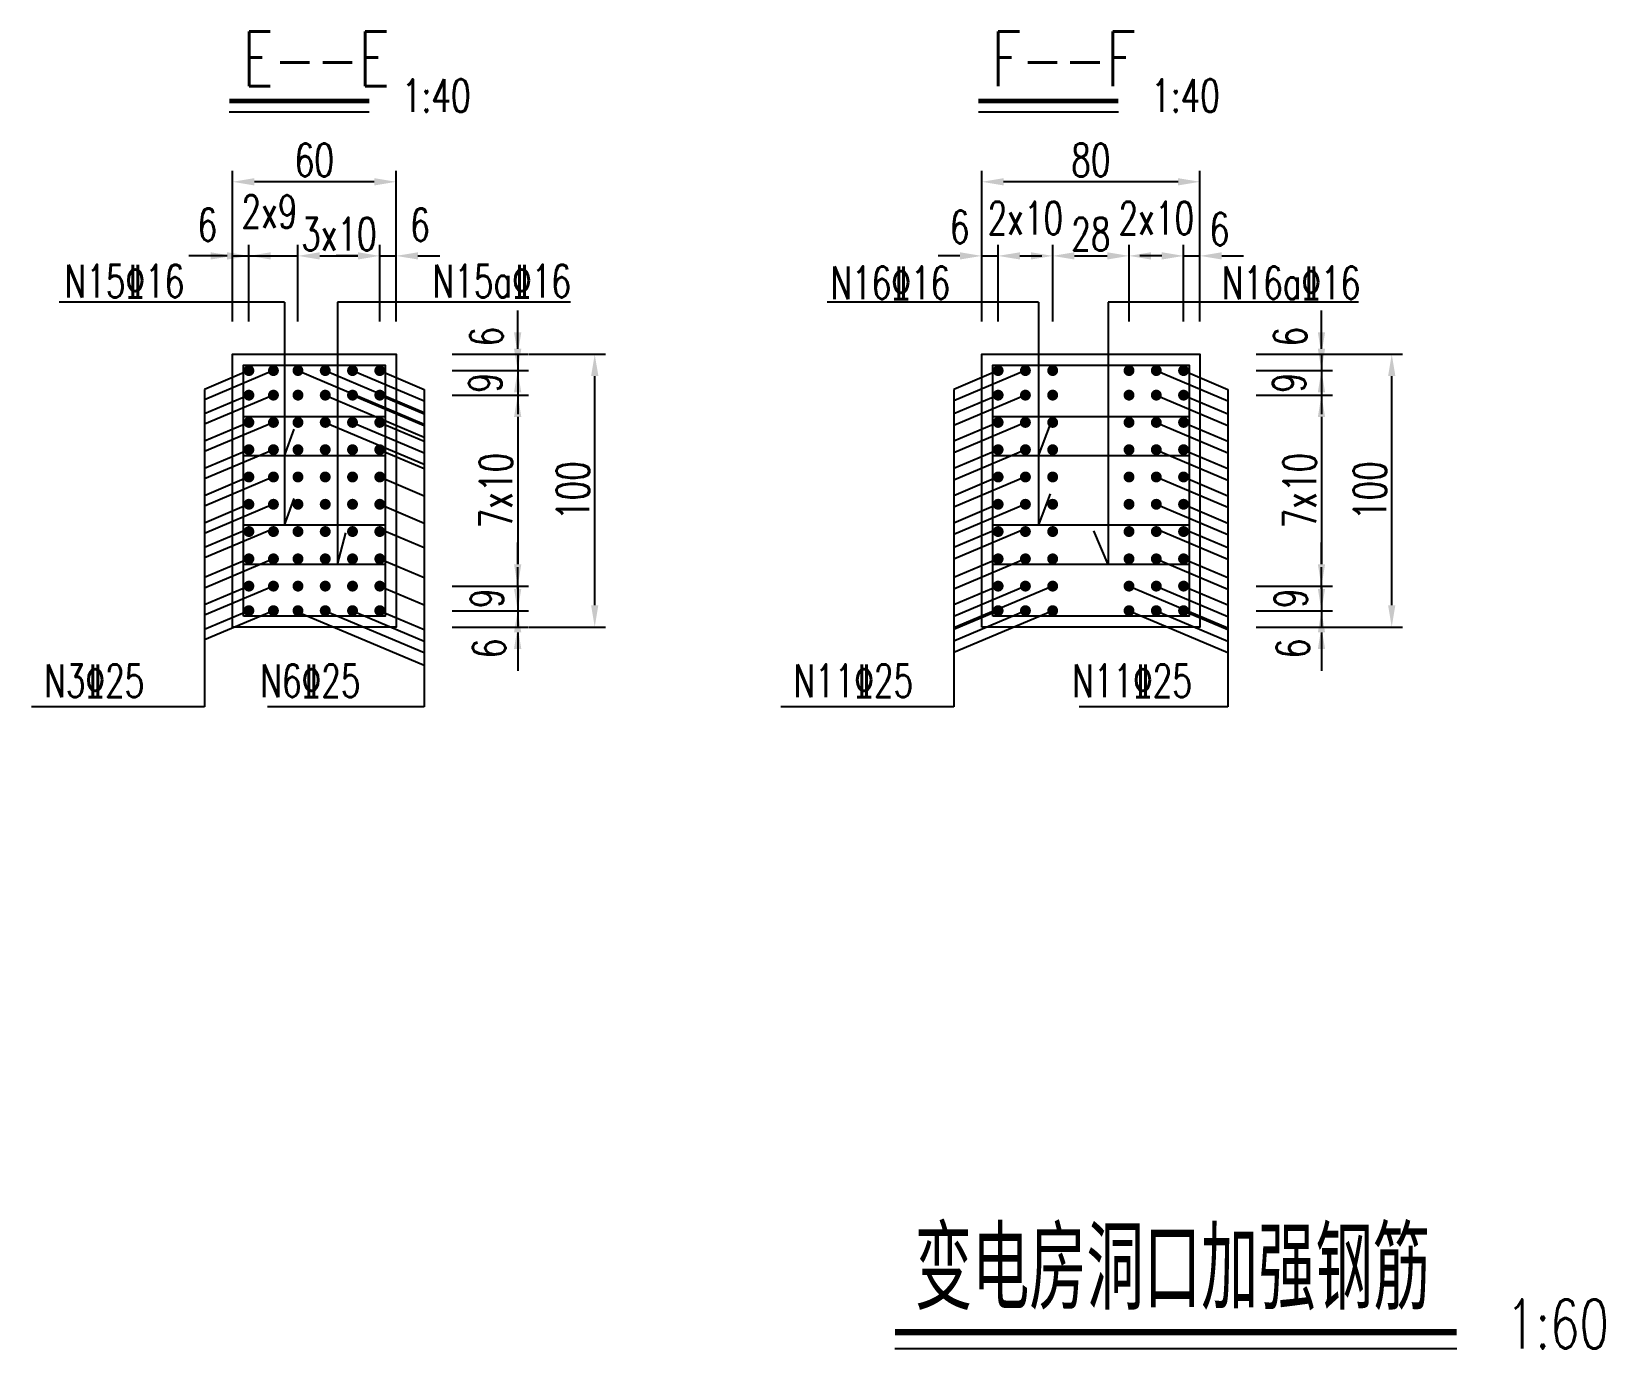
# Model space of a CAD drawing. Header units: millimetres. Extents: x -11227 to 5325, y -353 to 12034.
# Drawn here: x 3792 to 4368, y 982 to 1465 of the extents above; entities that cross this region are included whole.
import ezdxf

# ---------------------------------------------------------------- set-up
doc = ezdxf.new("R2010")
doc.units = ezdxf.units.MM
for name, color, linetype in [('文字', 7, 'Continuous'), ('标注', 7, 'Continuous'), ('次轮廓线', 7, 'Continuous'), ('钢筋', 1, 'Continuous')]:
    doc.layers.add(name, color=color, linetype=linetype)
doc.styles.get("Standard").update_dxf_attribs({"font": 'simplex1.shx', "width": 0.7, "bigfont": 'hztxt.shx'})
doc.dimstyles.new('40', dxfattribs={"dimscale": 4, "dimtxt": 3, "dimasz": 2, "dimexe": 1, "dimexo": 1, "dimgap": 0.5, "dimtad": 1, "dimdec": 1, "dimzin": 12, "dimdsep": 46, "dimtxsty": 'Standard', "dimcen": 0.5, "dimclrd": 256, "dimclre": 256, "dimclrt": 256, "dimadec": 1, "dimazin": 2, "dimtfac": 1, "dimtdec": 1, "dimtmove": 2, "dimatfit": 3, "dimfxl": 0, "dimtolj": 1, "dimtzin": 0, "dimlwd": -1, "dimlwe": -1, "dimarcsym": 0})

# ---------------------------------------------------------------- blocks, each defined once
blk = doc.blocks.new('点筋')
at = {"layer": '钢筋', "const_width": 2}
blk.add_lwpolyline([(-1, 0, 1), (1, 0, 1)], format="xyb", close=True, dxfattribs=at)
blk = doc.blocks.new('*D114')
for p, q in [((3865.33, 1358.71), (3865.33, 1386.71)), ((3871.33, 1358.71), (3871.33, 1386.71)), ((3857.33, 1382.71), (3849.33, 1382.71)), ((3865.33, 1382.71), (3871.33, 1382.71)), ((3879.33, 1382.71), (3887.33, 1382.71))]:
    blk.add_line(p, q)
for points in [[(3857.33, 1384.04), (3857.33, 1381.38), (3865.33, 1382.71)], [(3879.33, 1384.04), (3879.33, 1381.38), (3871.33, 1382.71)]]:
    blk.add_solid(points)
at = {"layer": 'Defpoints', "color": 0}
for p in [(3871.33, 1382.71), (3865.33, 1346.67), (3871.33, 1340.67)]:
    blk.add_point(p, dxfattribs=at)
at = {"insert": (3856.12, 1394.13), "char_height": 12, "attachment_point": 5}
blk.add_mtext('\\A1;6', dxfattribs=at)
blk = doc.blocks.new('*D115')
for p, q in [((3871.33, 1358.71), (3871.33, 1386.71)), ((3889.33, 1358.71), (3889.33, 1386.71)), ((3863.33, 1382.71), (3855.33, 1382.71)), ((3871.33, 1382.71), (3889.33, 1382.71)), ((3897.33, 1382.71), (3905.33, 1382.71))]:
    blk.add_line(p, q)
for points in [[(3863.33, 1384.04), (3863.33, 1381.38), (3871.33, 1382.71)], [(3897.33, 1384.04), (3897.33, 1381.38), (3889.33, 1382.71)]]:
    blk.add_solid(points)
at = {"layer": 'Defpoints', "color": 0}
for p in [(3889.33, 1382.71), (3871.33, 1340.67), (3889.33, 1340.67)]:
    blk.add_point(p, dxfattribs=at)
at = {"insert": (3878.85, 1398.96), "char_height": 12, "attachment_point": 5}
blk.add_mtext('\\A1;2x9', dxfattribs=at)
blk = doc.blocks.new('*D116')
for p, q in [((3889.33, 1358.71), (3889.33, 1386.71)), ((3919.33, 1358.71), (3919.33, 1386.71)), ((3897.33, 1382.71), (3911.33, 1382.71))]:
    blk.add_line(p, q)
for points in [[(3897.33, 1384.04), (3897.33, 1381.38), (3889.33, 1382.71)], [(3911.33, 1384.04), (3911.33, 1381.38), (3919.33, 1382.71)]]:
    blk.add_solid(points)
at = {"layer": 'Defpoints', "color": 0}
for p in [(3919.33, 1382.71), (3889.33, 1340.67), (3919.33, 1340.67)]:
    blk.add_point(p, dxfattribs=at)
at = {"insert": (3904.33, 1390.71), "char_height": 12, "attachment_point": 5}
blk.add_mtext('\\A1;3x10', dxfattribs=at)
blk = doc.blocks.new('*D117')
for p, q in [((3919.33, 1358.71), (3919.33, 1386.71)), ((3925.33, 1358.71), (3925.33, 1386.71)), ((3911.33, 1382.71), (3903.33, 1382.71)), ((3919.33, 1382.71), (3925.33, 1382.71)), ((3933.33, 1382.71), (3941.33, 1382.71))]:
    blk.add_line(p, q)
for points in [[(3911.33, 1384.04), (3911.33, 1381.38), (3919.33, 1382.71)], [(3933.33, 1384.04), (3933.33, 1381.38), (3925.33, 1382.71)]]:
    blk.add_solid(points)
at = {"layer": 'Defpoints', "color": 0}
for p in [(3925.33, 1382.71), (3925.33, 1346.67), (3919.33, 1340.67)]:
    blk.add_point(p, dxfattribs=at)
at = {"insert": (3934.11, 1394.13), "char_height": 12, "attachment_point": 5}
blk.add_mtext('\\A1;6', dxfattribs=at)
blk = doc.blocks.new('*D118')
for p, q in [((3865.33, 1385.87), (3865.33, 1413.87)), ((3925.33, 1385.87), (3925.33, 1413.87)), ((3917.33, 1409.87), (3873.33, 1409.87))]:
    blk.add_line(p, q)
for points in [[(3873.33, 1411.2), (3873.33, 1408.54), (3865.33, 1409.87)], [(3917.33, 1411.2), (3917.33, 1408.54), (3925.33, 1409.87)]]:
    blk.add_solid(points)
at = {"layer": 'Defpoints', "color": 0}
for p in [(3865.33, 1409.87), (3865.33, 1346.67), (3925.33, 1346.67)]:
    blk.add_point(p, dxfattribs=at)
at = {"insert": (3895.33, 1417.87), "char_height": 12, "attachment_point": 5}
blk.add_mtext('\\A1;60', dxfattribs=at)
blk = doc.blocks.new('*D94')
at = {"layer": 'Defpoints', "color": 0}
for p in [(3925.33, 1346.67), (3919.33, 1340.67), (3969.9, 1340.67)]:
    blk.add_point(p, dxfattribs=at)
at = {"layer": '标注'}
for p, q in [((3969.9, 1354.67), (3969.9, 1362.67)), ((3945.9, 1346.67), (3973.9, 1346.67)), ((3969.9, 1346.67), (3969.9, 1340.67)), ((3945.9, 1340.67), (3973.9, 1340.67)), ((3969.9, 1332.67), (3969.9, 1324.67))]:
    blk.add_line(p, q, dxfattribs=at)
for points in [[(3968.56, 1354.67), (3971.23, 1354.67), (3969.9, 1346.67)], [(3968.56, 1332.67), (3971.23, 1332.67), (3969.9, 1340.67)]]:
    blk.add_solid(points, dxfattribs=at)
at = {"layer": '标注', "insert": (3958.47, 1353.07), "char_height": 12, "attachment_point": 5, "rotation": 90}
blk.add_mtext('\\A1;6', dxfattribs=at)
blk = doc.blocks.new('*D95')
at = {"layer": 'Defpoints', "color": 0}
for p in [(3919.33, 1340.67), (3919.33, 1331.67), (3969.9, 1331.67)]:
    blk.add_point(p, dxfattribs=at)
at = {"layer": '标注'}
for p, q in [((3969.9, 1348.67), (3969.9, 1356.67)), ((3945.9, 1340.67), (3973.9, 1340.67)), ((3969.9, 1340.67), (3969.9, 1331.67)), ((3945.9, 1331.67), (3973.9, 1331.67)), ((3969.9, 1323.67), (3969.9, 1315.67))]:
    blk.add_line(p, q, dxfattribs=at)
for points in [[(3968.56, 1348.67), (3971.23, 1348.67), (3969.9, 1340.67)], [(3968.56, 1323.67), (3971.23, 1323.67), (3969.9, 1331.67)]]:
    blk.add_solid(points, dxfattribs=at)
at = {"layer": '标注', "insert": (3958.01, 1336.17), "char_height": 12, "attachment_point": 5, "rotation": 90}
blk.add_mtext('\\A1;9', dxfattribs=at)
blk = doc.blocks.new('*D96')
at = {"layer": 'Defpoints', "color": 0}
for p in [(3919.33, 1331.67), (3919.33, 1261.67), (3969.9, 1261.67)]:
    blk.add_point(p, dxfattribs=at)
at = {"layer": '标注'}
for p, q in [((3945.9, 1331.67), (3973.9, 1331.67)), ((3969.9, 1323.67), (3969.9, 1269.67)), ((3945.9, 1261.67), (3973.9, 1261.67))]:
    blk.add_line(p, q, dxfattribs=at)
for points in [[(3968.56, 1323.67), (3971.23, 1323.67), (3969.9, 1331.67)], [(3968.56, 1269.67), (3971.23, 1269.67), (3969.9, 1261.67)]]:
    blk.add_solid(points, dxfattribs=at)
at = {"layer": '标注', "insert": (3961.9, 1296.67), "char_height": 12, "attachment_point": 5, "rotation": 90}
blk.add_mtext('\\A1;7x10', dxfattribs=at)
blk = doc.blocks.new('*D97')
at = {"layer": 'Defpoints', "color": 0}
for p in [(3919.33, 1261.67), (3919.33, 1252.67), (3969.9, 1252.67)]:
    blk.add_point(p, dxfattribs=at)
at = {"layer": '标注'}
for p, q in [((3969.9, 1269.67), (3969.9, 1277.67)), ((3945.9, 1261.67), (3973.9, 1261.67)), ((3969.9, 1261.67), (3969.9, 1252.67)), ((3945.9, 1252.67), (3973.9, 1252.67)), ((3969.9, 1244.67), (3969.9, 1236.67))]:
    blk.add_line(p, q, dxfattribs=at)
for points in [[(3968.56, 1269.67), (3971.23, 1269.67), (3969.9, 1261.67)], [(3968.56, 1244.67), (3971.23, 1244.67), (3969.9, 1252.67)]]:
    blk.add_solid(points, dxfattribs=at)
at = {"layer": '标注', "insert": (3958.62, 1257.17), "char_height": 12, "attachment_point": 5, "rotation": 90}
blk.add_mtext('\\A1;9', dxfattribs=at)
blk = doc.blocks.new('*D98')
at = {"layer": 'Defpoints', "color": 0}
for p in [(3919.33, 1252.67), (3925.33, 1246.67), (3969.9, 1246.67)]:
    blk.add_point(p, dxfattribs=at)
at = {"layer": '标注'}
for p, q in [((3969.9, 1260.67), (3969.9, 1268.67)), ((3945.9, 1252.67), (3973.9, 1252.67)), ((3969.9, 1252.67), (3969.9, 1246.67)), ((3945.9, 1246.67), (3973.9, 1246.67)), ((3969.9, 1238.67), (3969.9, 1230.67))]:
    blk.add_line(p, q, dxfattribs=at)
for points in [[(3968.56, 1260.67), (3971.23, 1260.67), (3969.9, 1252.67)], [(3968.56, 1238.67), (3971.23, 1238.67), (3969.9, 1246.67)]]:
    blk.add_solid(points, dxfattribs=at)
at = {"layer": '标注', "insert": (3959.44, 1238.81), "char_height": 12, "attachment_point": 5, "rotation": 90}
blk.add_mtext('\\A1;6', dxfattribs=at)
blk = doc.blocks.new('*D99')
at = {"layer": 'Defpoints', "color": 0}
for p in [(3925.33, 1346.67), (3998.15, 1346.67), (3925.33, 1246.67)]:
    blk.add_point(p, dxfattribs=at)
at = {"layer": '标注'}
for p, q in [((3974.15, 1346.67), (4002.15, 1346.67)), ((3998.15, 1254.67), (3998.15, 1338.67)), ((3974.15, 1246.67), (4002.15, 1246.67))]:
    blk.add_line(p, q, dxfattribs=at)
for points in [[(3996.82, 1338.67), (3999.49, 1338.67), (3998.15, 1346.67)], [(3996.82, 1254.67), (3999.49, 1254.67), (3998.15, 1246.67)]]:
    blk.add_solid(points, dxfattribs=at)
at = {"layer": '标注', "insert": (3990.15, 1296.67), "char_height": 12, "attachment_point": 5, "rotation": 90}
blk.add_mtext('\\A1;100', dxfattribs=at)
blk = doc.blocks.new('*D162')
for p, q in [((4214.09, 1358.71), (4214.09, 1386.71)), ((4220.09, 1358.71), (4220.09, 1386.71)), ((4206.09, 1382.71), (4198.09, 1382.71)), ((4214.09, 1382.71), (4220.09, 1382.71)), ((4228.09, 1382.71), (4236.09, 1382.71))]:
    blk.add_line(p, q)
for points in [[(4206.09, 1384.04), (4206.09, 1381.38), (4214.09, 1382.71)], [(4228.09, 1384.04), (4228.09, 1381.38), (4220.09, 1382.71)]]:
    blk.add_solid(points)
at = {"layer": 'Defpoints', "color": 0}
for p in [(4220.09, 1382.71), (4220.09, 1346.67), (4214.09, 1340.67)]:
    blk.add_point(p, dxfattribs=at)
at = {"insert": (4227.28, 1392.5), "char_height": 12, "attachment_point": 5}
blk.add_mtext('\\A1;6', dxfattribs=at)
blk = doc.blocks.new('*D163')
for p, q in [((4140.09, 1385.87), (4140.09, 1413.87)), ((4220.09, 1385.87), (4220.09, 1413.87)), ((4212.09, 1409.87), (4148.09, 1409.87))]:
    blk.add_line(p, q)
for points in [[(4148.09, 1411.2), (4148.09, 1408.54), (4140.09, 1409.87)], [(4212.09, 1411.2), (4212.09, 1408.54), (4220.09, 1409.87)]]:
    blk.add_solid(points)
at = {"layer": 'Defpoints', "color": 0}
for p in [(4140.09, 1409.87), (4140.09, 1346.67), (4220.09, 1346.67)]:
    blk.add_point(p, dxfattribs=at)
at = {"insert": (4180.09, 1417.87), "char_height": 12, "attachment_point": 5}
blk.add_mtext('\\A1;80', dxfattribs=at)
blk = doc.blocks.new('*D156')
at = {"layer": 'Defpoints', "color": 0}
for p in [(4220.09, 1346.67), (4214.09, 1340.67), (4264.66, 1340.67)]:
    blk.add_point(p, dxfattribs=at)
at = {"layer": '标注'}
for p, q in [((4264.66, 1354.67), (4264.66, 1362.67)), ((4240.66, 1346.67), (4268.66, 1346.67)), ((4264.66, 1346.67), (4264.66, 1340.67)), ((4240.66, 1340.67), (4268.66, 1340.67)), ((4264.66, 1332.67), (4264.66, 1324.67))]:
    blk.add_line(p, q, dxfattribs=at)
for points in [[(4263.33, 1354.67), (4265.99, 1354.67), (4264.66, 1346.67)], [(4263.33, 1332.67), (4265.99, 1332.67), (4264.66, 1340.67)]]:
    blk.add_solid(points, dxfattribs=at)
at = {"layer": '标注', "insert": (4253.23, 1353.07), "char_height": 12, "attachment_point": 5, "rotation": 90}
blk.add_mtext('\\A1;6', dxfattribs=at)
blk = doc.blocks.new('*D157')
at = {"layer": 'Defpoints', "color": 0}
for p in [(4214.09, 1340.67), (4214.09, 1331.67), (4264.66, 1331.67)]:
    blk.add_point(p, dxfattribs=at)
at = {"layer": '标注'}
for p, q in [((4264.66, 1348.67), (4264.66, 1356.67)), ((4240.66, 1340.67), (4268.66, 1340.67)), ((4264.66, 1340.67), (4264.66, 1331.67)), ((4240.66, 1331.67), (4268.66, 1331.67)), ((4264.66, 1323.67), (4264.66, 1315.67))]:
    blk.add_line(p, q, dxfattribs=at)
for points in [[(4263.33, 1348.67), (4265.99, 1348.67), (4264.66, 1340.67)], [(4263.33, 1323.67), (4265.99, 1323.67), (4264.66, 1331.67)]]:
    blk.add_solid(points, dxfattribs=at)
at = {"layer": '标注', "insert": (4252.77, 1336.17), "char_height": 12, "attachment_point": 5, "rotation": 90}
blk.add_mtext('\\A1;9', dxfattribs=at)
blk = doc.blocks.new('*D158')
at = {"layer": 'Defpoints', "color": 0}
for p in [(4214.09, 1331.67), (4214.09, 1261.67), (4264.66, 1261.67)]:
    blk.add_point(p, dxfattribs=at)
at = {"layer": '标注'}
for p, q in [((4240.66, 1331.67), (4268.66, 1331.67)), ((4264.66, 1323.67), (4264.66, 1269.67)), ((4240.66, 1261.67), (4268.66, 1261.67))]:
    blk.add_line(p, q, dxfattribs=at)
for points in [[(4263.33, 1323.67), (4265.99, 1323.67), (4264.66, 1331.67)], [(4263.33, 1269.67), (4265.99, 1269.67), (4264.66, 1261.67)]]:
    blk.add_solid(points, dxfattribs=at)
at = {"layer": '标注', "insert": (4256.66, 1296.67), "char_height": 12, "attachment_point": 5, "rotation": 90}
blk.add_mtext('\\A1;7x10', dxfattribs=at)
blk = doc.blocks.new('*D159')
at = {"layer": 'Defpoints', "color": 0}
for p in [(4214.09, 1261.67), (4214.09, 1252.67), (4264.66, 1252.67)]:
    blk.add_point(p, dxfattribs=at)
at = {"layer": '标注'}
for p, q in [((4264.66, 1269.67), (4264.66, 1277.67)), ((4240.66, 1261.67), (4268.66, 1261.67)), ((4264.66, 1261.67), (4264.66, 1252.67)), ((4240.66, 1252.67), (4268.66, 1252.67)), ((4264.66, 1244.67), (4264.66, 1236.67))]:
    blk.add_line(p, q, dxfattribs=at)
for points in [[(4263.33, 1269.67), (4265.99, 1269.67), (4264.66, 1261.67)], [(4263.33, 1244.67), (4265.99, 1244.67), (4264.66, 1252.67)]]:
    blk.add_solid(points, dxfattribs=at)
at = {"layer": '标注', "insert": (4253.39, 1257.17), "char_height": 12, "attachment_point": 5, "rotation": 90}
blk.add_mtext('\\A1;9', dxfattribs=at)
blk = doc.blocks.new('*D160')
at = {"layer": 'Defpoints', "color": 0}
for p in [(4214.09, 1252.67), (4220.09, 1246.67), (4264.66, 1246.67)]:
    blk.add_point(p, dxfattribs=at)
at = {"layer": '标注'}
for p, q in [((4264.66, 1260.67), (4264.66, 1268.67)), ((4240.66, 1252.67), (4268.66, 1252.67)), ((4264.66, 1252.67), (4264.66, 1246.67)), ((4240.66, 1246.67), (4268.66, 1246.67)), ((4264.66, 1238.67), (4264.66, 1230.67))]:
    blk.add_line(p, q, dxfattribs=at)
for points in [[(4263.33, 1260.67), (4265.99, 1260.67), (4264.66, 1252.67)], [(4263.33, 1238.67), (4265.99, 1238.67), (4264.66, 1246.67)]]:
    blk.add_solid(points, dxfattribs=at)
at = {"layer": '标注', "insert": (4254.2, 1238.81), "char_height": 12, "attachment_point": 5, "rotation": 90}
blk.add_mtext('\\A1;6', dxfattribs=at)
blk = doc.blocks.new('*D161')
at = {"layer": 'Defpoints', "color": 0}
for p in [(4220.09, 1346.67), (4290.43, 1346.67), (4220.09, 1246.67)]:
    blk.add_point(p, dxfattribs=at)
at = {"layer": '标注'}
for p, q in [((4266.43, 1346.67), (4294.43, 1346.67)), ((4290.43, 1254.67), (4290.43, 1338.67)), ((4266.43, 1246.67), (4294.43, 1246.67))]:
    blk.add_line(p, q, dxfattribs=at)
for points in [[(4289.09, 1338.67), (4291.76, 1338.67), (4290.43, 1346.67)], [(4289.09, 1254.67), (4291.76, 1254.67), (4290.43, 1246.67)]]:
    blk.add_solid(points, dxfattribs=at)
at = {"layer": '标注', "insert": (4282.43, 1296.67), "char_height": 12, "attachment_point": 5, "rotation": 90}
blk.add_mtext('\\A1;100', dxfattribs=at)
blk = doc.blocks.new('*D164')
for p, q in [((4194.09, 1358.71), (4194.09, 1386.71)), ((4214.09, 1358.71), (4214.09, 1386.71)), ((4206.09, 1382.71), (4202.09, 1382.71))]:
    blk.add_line(p, q)
for points in [[(4202.09, 1384.04), (4202.09, 1381.38), (4194.09, 1382.71)], [(4206.09, 1384.04), (4206.09, 1381.38), (4214.09, 1382.71)]]:
    blk.add_solid(points)
at = {"layer": 'Defpoints', "color": 0}
for p in [(4194.09, 1382.71), (4194.09, 1340.67), (4214.09, 1340.67)]:
    blk.add_point(p, dxfattribs=at)
at = {"insert": (4204.09, 1396.57), "char_height": 12, "attachment_point": 5}
blk.add_mtext('\\A1;2x10', dxfattribs=at)
blk = doc.blocks.new('*D165')
for p, q in [((4146.09, 1358.71), (4146.09, 1386.71)), ((4166.09, 1358.71), (4166.09, 1386.71)), ((4154.09, 1382.71), (4158.09, 1382.71))]:
    blk.add_line(p, q)
for points in [[(4154.09, 1384.04), (4154.09, 1381.38), (4146.09, 1382.71)], [(4158.09, 1384.04), (4158.09, 1381.38), (4166.09, 1382.71)]]:
    blk.add_solid(points)
at = {"layer": 'Defpoints', "color": 0}
for p in [(4166.09, 1382.71), (4146.09, 1340.67), (4166.09, 1340.67)]:
    blk.add_point(p, dxfattribs=at)
at = {"insert": (4156.09, 1396.57), "char_height": 12, "attachment_point": 5}
blk.add_mtext('\\A1;2x10', dxfattribs=at)
blk = doc.blocks.new('*D166')
for p, q in [((4140.09, 1358.71), (4140.09, 1386.71)), ((4146.09, 1358.71), (4146.09, 1386.71)), ((4132.09, 1382.71), (4124.09, 1382.71)), ((4140.09, 1382.71), (4146.09, 1382.71)), ((4154.09, 1382.71), (4162.09, 1382.71))]:
    blk.add_line(p, q)
for points in [[(4132.09, 1384.04), (4132.09, 1381.38), (4140.09, 1382.71)], [(4154.09, 1384.04), (4154.09, 1381.38), (4146.09, 1382.71)]]:
    blk.add_solid(points)
at = {"layer": 'Defpoints', "color": 0}
for p in [(4146.09, 1382.71), (4140.09, 1346.67), (4146.09, 1340.67)]:
    blk.add_point(p, dxfattribs=at)
at = {"insert": (4131.97, 1393.31), "char_height": 12, "attachment_point": 5}
blk.add_mtext('\\A1;6', dxfattribs=at)
blk = doc.blocks.new('*D167')
for p, q in [((4166.09, 1358.71), (4166.09, 1386.71)), ((4194.09, 1358.71), (4194.09, 1386.71)), ((4174.09, 1382.71), (4186.09, 1382.71))]:
    blk.add_line(p, q)
for points in [[(4174.09, 1384.04), (4174.09, 1381.38), (4166.09, 1382.71)], [(4186.09, 1384.04), (4186.09, 1381.38), (4194.09, 1382.71)]]:
    blk.add_solid(points)
at = {"layer": 'Defpoints', "color": 0}
for p in [(4194.09, 1382.71), (4166.09, 1340.67), (4194.09, 1340.67)]:
    blk.add_point(p, dxfattribs=at)
at = {"insert": (4180.09, 1390.71), "char_height": 12, "attachment_point": 5}
blk.add_mtext('\\A1;28', dxfattribs=at)

msp = doc.modelspace()

# ---------------------------------------------------------------- linework, layer by layer
for p, q in [((3864.11, 1435.48), (3915.45, 1435.48)), ((4138.87, 1435.48), (4190.21, 1435.48)), ((3884.43, 1365.71), (3801.78, 1365.71)), ((3884.43, 1365.71), (3884.43, 1283.95)), ((3989.31, 1365.71), (3903.84, 1365.71)), ((3903.84, 1365.71), (3903.84, 1269.64)), ((4160.91, 1365.71), (4083.39, 1365.71)), ((4160.91, 1365.71), (4160.91, 1283.95)), ((4278.23, 1365.71), (4186.41, 1365.71)), ((4186.41, 1365.71), (4186.41, 1269.64)), ((3871.33, 1340.67), (3855.07, 1333.79)), ((3880.33, 1340.67), (3855.07, 1329.98)), ((3889.33, 1340.67), (3935.59, 1321.09)), ((3899.33, 1340.67), (3935.59, 1325.32)), ((3909.33, 1340.67), (3935.59, 1329.55)), ((3919.33, 1340.67), (3935.59, 1333.79)), ((4146.09, 1340.67), (4129.83, 1333.79)), ((4156.09, 1340.67), (4129.83, 1329.55)), ((4204.09, 1340.67), (4230.35, 1329.55)), ((4214.09, 1340.67), (4230.35, 1333.79)), ((3855.07, 1333.79), (3855.07, 1217.47)), ((3935.59, 1333.79), (3935.59, 1217.47)), ((4129.83, 1333.79), (4129.83, 1217.47)), ((4230.35, 1333.79), (4230.35, 1217.47)), ((3871.33, 1331.67), (3855.07, 1324.79)), ((3880.33, 1331.67), (3855.07, 1320.98)), ((3899.33, 1331.67), (3935.59, 1316.32)), ((3909.33, 1331.67), (3935.59, 1320.55)), ((3919.33, 1331.67), (3935.59, 1324.79)), ((4146.09, 1331.67), (4129.83, 1324.79)), ((4156.09, 1331.67), (4129.83, 1320.55)), ((4204.09, 1331.67), (4230.35, 1320.55)), ((4214.09, 1331.67), (4230.35, 1324.79)), ((3871.33, 1321.67), (3855.07, 1314.79)), ((3880.33, 1321.67), (3855.07, 1310.98)), ((3899.33, 1321.67), (3935.59, 1306.32)), ((3909.33, 1321.67), (3935.59, 1310.55)), ((3919.33, 1321.67), (3935.59, 1314.79)), ((4146.09, 1321.67), (4129.83, 1314.79)), ((4156.09, 1321.67), (4129.83, 1310.55)), ((4204.09, 1321.67), (4230.35, 1310.55)), ((4214.09, 1321.67), (4230.35, 1314.79)), ((3884.43, 1309.38), (3887.88, 1319.2)), ((4160.87, 1309.38), (4165.28, 1321.04)), ((3871.33, 1311.67), (3855.07, 1304.79)), ((3880.33, 1311.67), (3855.07, 1300.98)), ((3919.33, 1311.67), (3935.59, 1304.79)), ((4146.09, 1311.67), (4129.83, 1304.79)), ((4156.09, 1311.67), (4129.83, 1300.55)), ((4204.09, 1311.67), (4230.35, 1300.55)), ((4214.09, 1311.67), (4230.35, 1304.79)), ((3871.33, 1301.67), (3855.07, 1294.79)), ((3880.33, 1301.67), (3855.07, 1290.98)), ((3919.33, 1301.67), (3935.59, 1294.79)), ((4146.09, 1301.67), (4129.83, 1294.79)), ((4156.09, 1301.67), (4129.83, 1290.55)), ((4204.09, 1301.67), (4230.35, 1290.55)), ((4214.09, 1301.67), (4230.35, 1294.79)), ((3884.43, 1283.95), (3887.88, 1293.78)), ((4160.87, 1283.85), (4165.28, 1295.51)), ((3871.33, 1291.67), (3855.07, 1284.79)), ((3880.33, 1291.67), (3855.07, 1280.98)), ((3919.33, 1291.67), (3935.59, 1284.79)), ((4146.09, 1291.67), (4129.83, 1284.79)), ((4156.09, 1291.67), (4129.83, 1280.55)), ((4204.09, 1291.67), (4230.35, 1280.55)), ((4214.09, 1291.67), (4230.35, 1284.79)), ((3871.33, 1282.67), (3855.07, 1275.79)), ((3880.33, 1282.67), (3855.07, 1271.98)), ((3903.84, 1269.64), (3906.82, 1281.21)), ((3919.33, 1282.67), (3935.59, 1275.79)), ((4146.09, 1282.67), (4129.83, 1275.79)), ((4156.09, 1282.67), (4129.83, 1271.55)), ((4186.41, 1269.64), (4181.16, 1281.99)), ((4204.09, 1282.67), (4230.35, 1271.55)), ((4214.09, 1282.67), (4230.35, 1275.79)), ((3871.33, 1271.67), (3855.07, 1264.79)), ((3880.33, 1271.67), (3855.07, 1260.98)), ((3919.33, 1271.67), (3935.59, 1264.79)), ((4146.09, 1271.67), (4129.83, 1264.79)), ((4156.09, 1271.67), (4129.83, 1260.55)), ((4204.09, 1271.67), (4230.35, 1260.55)), ((4214.09, 1271.67), (4230.35, 1264.79)), ((3871.33, 1261.67), (3855.07, 1254.79)), ((3880.33, 1261.67), (3855.07, 1250.98)), ((3919.33, 1261.67), (3935.59, 1254.79)), ((4146.09, 1261.67), (4129.83, 1254.79)), ((4156.09, 1261.67), (4129.83, 1250.55)), ((4166.09, 1261.67), (4129.83, 1246.32)), ((4194.09, 1261.67), (4230.35, 1246.32)), ((4204.09, 1261.67), (4230.35, 1250.55)), ((4214.09, 1261.67), (4230.35, 1254.79)), ((3871.33, 1252.67), (3855.07, 1245.79)), ((3880.33, 1252.67), (3855.07, 1241.98)), ((3888.33, 1252.67), (3935.59, 1232.67)), ((3899.33, 1252.67), (3935.59, 1237.32)), ((3909.33, 1252.67), (3935.59, 1241.55)), ((3919.33, 1252.67), (3935.59, 1245.79)), ((4146.09, 1252.67), (4129.83, 1245.79)), ((4156.09, 1252.67), (4129.83, 1241.55)), ((4166.09, 1252.67), (4129.83, 1237.32)), ((4194.09, 1252.67), (4230.35, 1237.32)), ((4204.09, 1252.67), (4230.35, 1241.55)), ((4214.09, 1252.67), (4230.35, 1245.79)), ((3855.07, 1217.47), (3791.59, 1217.47)), ((3935.59, 1217.47), (3878.1, 1217.47)), ((4129.83, 1217.47), (4066.36, 1217.47)), ((4230.35, 1217.47), (4175.81, 1217.47)), ((4108.21, 982.22), (4314.29, 982.22))]:
    msp.add_line(p, q)
for points, const_width in [([(3864.11, 1439.48), (3915.45, 1439.48)], 1.6), ([(4138.87, 1439.48), (4190.21, 1439.48)], 1.6), ([(4108.21, 988.22), (4314.29, 988.22)], 2.4)]:
    msp.add_lwpolyline(points, dxfattribs=dict(const_width=const_width))
at = {"layer": '次轮廓线'}
for points in [[(3865.33, 1246.67), (3865.33, 1346.67), (3925.33, 1346.67), (3925.33, 1246.67)], [(4140.09, 1246.67), (4140.09, 1346.67), (4220.09, 1346.67), (4220.09, 1246.67)]]:
    msp.add_lwpolyline(points, close=True, dxfattribs=at)
at = {"layer": '钢筋'}
for p, q in [((3921.33, 1323.69), (3869.33, 1323.69)), ((4216.09, 1323.69), (4144.09, 1323.69)), ((3921.33, 1309.38), (3869.33, 1309.38)), ((4216.09, 1309.38), (4144.09, 1309.38)), ((3921.33, 1283.95), (3869.33, 1283.95)), ((4216.09, 1283.95), (4144.09, 1283.95)), ((3921.33, 1269.64), (3869.33, 1269.64)), ((4216.09, 1269.64), (4144.09, 1269.64))]:
    msp.add_line(p, q, dxfattribs=at)
for points in [[(3869.33, 1250.67), (3869.33, 1342.67), (3921.33, 1342.67), (3921.33, 1250.67)], [(4144.09, 1250.67), (4144.09, 1342.67), (4216.09, 1342.67), (4216.09, 1250.67)]]:
    msp.add_lwpolyline(points, close=True, dxfattribs=at)

# ---------------------------------------------------------------- block references
at = {"xscale": -1}
for p in [(3871.33, 1340.67), (4146.09, 1340.67), (3871.33, 1331.67), (4146.09, 1331.67), (3871.33, 1321.67), (4146.09, 1321.67), (3871.33, 1311.67), (4146.09, 1311.67), (3871.33, 1301.67), (4146.09, 1301.67), (3871.33, 1291.67), (4146.09, 1291.67), (3871.33, 1281.67), (4146.09, 1281.67), (3871.33, 1271.67), (4146.09, 1271.67), (3871.33, 1261.67), (4146.09, 1261.67), (3871.33, 1252.67), (4146.09, 1252.67)]:
    msp.add_blockref('点筋', p, dxfattribs=at)
for p in [(3880.33, 1340.67), (3889.33, 1340.67), (3899.33, 1340.67), (3909.33, 1340.67), (3919.33, 1340.67), (4156.09, 1340.67), (4166.09, 1340.67), (4194.09, 1340.67), (4204.09, 1340.67), (4214.09, 1340.67), (3880.33, 1331.67), (3889.33, 1331.67), (3899.33, 1331.67), (3909.33, 1331.67), (3919.33, 1331.67), (4156.09, 1331.67), (4166.09, 1331.67), (4194.09, 1331.67), (4204.09, 1331.67), (4214.09, 1331.67), (3880.33, 1321.67), (3889.33, 1321.67), (3899.33, 1321.67), (3909.33, 1321.67), (3919.33, 1321.67), (4156.09, 1321.67), (4166.09, 1321.67), (4194.09, 1321.67), (4204.09, 1321.67), (4214.09, 1321.67), (3880.33, 1311.67), (3889.33, 1311.67), (3899.33, 1311.67), (3909.33, 1311.67), (3919.33, 1311.67), (4156.09, 1311.67), (4166.09, 1311.67), (4194.09, 1311.67), (4204.09, 1311.67), (4214.09, 1311.67), (3880.33, 1301.67), (3889.33, 1301.67), (3899.33, 1301.67), (3909.33, 1301.67), (3919.33, 1301.67), (4156.09, 1301.67), (4166.09, 1301.67), (4194.09, 1301.67), (4204.09, 1301.67), (4214.09, 1301.67), (3880.33, 1291.67), (3889.33, 1291.67), (3899.33, 1291.67), (3909.33, 1291.67), (3919.33, 1291.67), (4156.09, 1291.67), (4166.09, 1291.67), (4194.09, 1291.67), (4204.09, 1291.67), (4214.09, 1291.67), (3880.33, 1281.67), (3889.33, 1281.67), (3899.33, 1281.67), (3909.33, 1281.67), (3919.33, 1281.67), (4156.09, 1281.67), (4166.09, 1281.67), (4194.09, 1281.67), (4204.09, 1281.67), (4214.09, 1281.67), (3880.33, 1271.67), (3889.33, 1271.67), (3899.33, 1271.67), (3909.33, 1271.67), (3919.33, 1271.67), (4156.09, 1271.67), (4166.09, 1271.67), (4194.09, 1271.67), (4204.09, 1271.67), (4214.09, 1271.67), (3880.33, 1261.67), (3889.33, 1261.67), (3899.33, 1261.67), (3909.33, 1261.67), (3919.33, 1261.67), (4156.09, 1261.67), (4166.09, 1261.67), (4194.09, 1261.67), (4204.09, 1261.67), (4214.09, 1261.67), (3880.33, 1252.67), (3889.33, 1252.67), (3899.33, 1252.67), (3909.33, 1252.67), (3919.33, 1252.67), (4156.09, 1252.67), (4166.09, 1252.67), (4194.09, 1252.67), (4204.09, 1252.67), (4214.09, 1252.67)]:
    msp.add_blockref('点筋', p)

# ---------------------------------------------------------------- texts
at = {"width": 0.7}
for s, p in [('N15%%13216', (3803.73, 1367.46)), ('N15a%%13216', (3938.69, 1367.46)), ('N16%%13216', (4084.61, 1366.83)), ('N16a%%13216', (4228.15, 1366.83)), ('N3%%13225', (3796.27, 1220.99)), ('N6%%13225', (3875.54, 1220.99)), ('N11%%13225', (4071.03, 1220.99)), ('N11%%13225', (4173.25, 1220.99))]:
    msp.add_text(s, height=12, dxfattribs=at).set_placement(p)
at = {"layer": '文字', "width": 0.7}
for s, height, p in [('E--E', 20, (3868.99, 1444.97)), ('F--F', 20, (4143.75, 1444.97)), ('1:40', 12, (3927.45, 1435.48)), ('1:40', 12, (4202.21, 1435.48)), ('变电房洞口加强钢筋', 30, (4115.53, 996.45)), ('1:60', 18, (4332.29, 982.22))]:
    msp.add_text(s, height=height, dxfattribs=at).set_placement(p)

# ---------------------------------------------------------------- dimensions: what is measured, and where the dimension line sits
for base, p1, p2, picture, middle in [((3865.33, 1409.87), (3925.33, 1346.67), (3865.33, 1346.67), '*D118', (3895.33, 1417.87)), ((4140.09, 1409.87), (4220.09, 1346.67), (4140.09, 1346.67), '*D163', (4180.09, 1417.87)), ((4194.09, 1382.71), (4166.09, 1340.67), (4194.09, 1340.67), '*D167', (4180.09, 1390.71))]:
    dim = msp.add_linear_dim(base=base, p1=p1, p2=p2, dimstyle='40')
    dim.commit()
    dim.dimension.update_dxf_attribs({"geometry": picture, "text_midpoint": middle})
for base, p1, p2, picture, middle in [((3871.33, 1382.71), (3865.33, 1346.67), (3871.33, 1340.67), '*D114', (3856.12, 1394.13)), ((3925.33, 1382.71), (3919.33, 1340.67), (3925.33, 1346.67), '*D117', (3934.11, 1394.13)), ((4146.09, 1382.71), (4140.09, 1346.67), (4146.09, 1340.67), '*D166', (4131.97, 1393.31)), ((4220.09, 1382.71), (4214.09, 1340.67), (4220.09, 1346.67), '*D162', (4227.28, 1392.5))]:
    dim = msp.add_linear_dim(base=base, p1=p1, p2=p2, dimstyle='40')
    dim.commit()
    dim.dimension.update_dxf_attribs({"geometry": picture, "text_midpoint": middle, "dimtype": 160})
for base, p1, p2, text, picture, middle in [((3889.33, 1382.71), (3871.33, 1340.67), (3889.33, 1340.67), '2x9', '*D115', (3878.85, 1398.96)), ((4166.09, 1382.71), (4146.09, 1340.67), (4166.09, 1340.67), '2x10', '*D165', (4156.09, 1396.57)), ((4194.09, 1382.71), (4214.09, 1340.67), (4194.09, 1340.67), '2x10', '*D164', (4204.09, 1396.57))]:
    dim = msp.add_linear_dim(base=base, p1=p1, p2=p2, text=text, dimstyle='40')
    dim.commit()
    dim.dimension.update_dxf_attribs({"geometry": picture, "text_midpoint": middle, "dimtype": 160})
dim = msp.add_linear_dim(base=(3919.33, 1382.71), p1=(3889.33, 1340.67), p2=(3919.33, 1340.67), text='3x10', dimstyle='40')
dim.commit()
dim.dimension.update_dxf_attribs({"geometry": '*D116', "text_midpoint": (3904.33, 1390.71)})
at = {"layer": '标注'}
for base, p1, p2, picture, middle in [((3969.9, 1340.67), (3925.33, 1346.67), (3919.33, 1340.67), '*D94', (3958.47, 1353.07)), ((4264.66, 1340.67), (4220.09, 1346.67), (4214.09, 1340.67), '*D156', (4253.23, 1353.07)), ((3969.9, 1331.67), (3919.33, 1340.67), (3919.33, 1331.67), '*D95', (3958.01, 1336.17)), ((4264.66, 1331.67), (4214.09, 1340.67), (4214.09, 1331.67), '*D157', (4252.77, 1336.17)), ((3969.9, 1252.67), (3919.33, 1261.67), (3919.33, 1252.67), '*D97', (3958.62, 1257.17)), ((4264.66, 1252.67), (4214.09, 1261.67), (4214.09, 1252.67), '*D159', (4253.39, 1257.17)), ((3969.9, 1246.67), (3919.33, 1252.67), (3925.33, 1246.67), '*D98', (3959.44, 1238.81)), ((4264.66, 1246.67), (4214.09, 1252.67), (4220.09, 1246.67), '*D160', (4254.2, 1238.81))]:
    dim = msp.add_linear_dim(base=base, p1=p1, p2=p2, angle=90, dimstyle='40', dxfattribs=at)
    dim.commit()
    dim.dimension.update_dxf_attribs({"geometry": picture, "text_midpoint": middle, "dimtype": 160})
for base, p1, p2, picture, middle in [((3998.15, 1346.67), (3925.33, 1246.67), (3925.33, 1346.67), '*D99', (3990.15, 1296.67)), ((4290.43, 1346.67), (4220.09, 1246.67), (4220.09, 1346.67), '*D161', (4282.43, 1296.67))]:
    dim = msp.add_linear_dim(base=base, p1=p1, p2=p2, angle=90, dimstyle='40', dxfattribs=at)
    dim.commit()
    dim.dimension.update_dxf_attribs({"geometry": picture, "text_midpoint": middle})
for base, p1, p2, picture, middle in [((3969.9, 1261.67), (3919.33, 1331.67), (3919.33, 1261.67), '*D96', (3961.9, 1296.67)), ((4264.66, 1261.67), (4214.09, 1331.67), (4214.09, 1261.67), '*D158', (4256.66, 1296.67))]:
    dim = msp.add_linear_dim(base=base, p1=p1, p2=p2, angle=90, text='7x10', dimstyle='40', dxfattribs=at)
    dim.commit()
    dim.dimension.update_dxf_attribs({"geometry": picture, "text_midpoint": middle})

doc.saveas('drawing.dxf')
